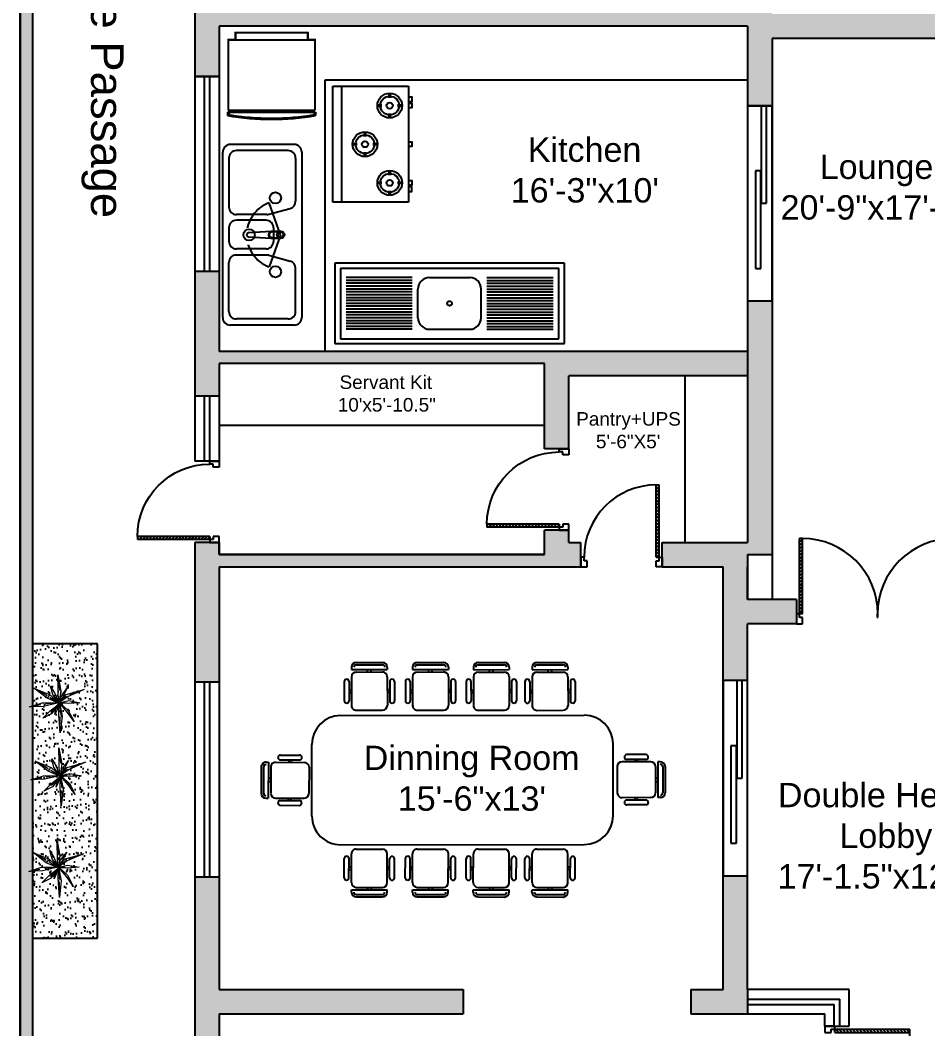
# Model space of a CAD drawing. Header units: inches. Extents: x 154 to 3537458, y 443 to 102045062.
# Drawn here: x 385.6 to 720.6, y 847 to 1219.2 of the extents above; entities that cross this region are included whole.
import ezdxf

# ---------------------------------------------------------------- set-up
doc = ezdxf.new("R2010")
doc.units = ezdxf.units.IN
doc.linetypes.add('DASHED', pattern=[19.05, 12.7, -6.35])
for name, color, linetype in [('1.Wall', 7, 'Continuous'), ('2.Door', 1, 'Continuous'), ('3.Window', 3, 'Continuous'), ('5.Hatching', 253, 'Continuous'), ('Lawn Hatch', 35, 'Continuous')]:
    doc.layers.add(name, color=color, linetype=linetype)
for name, color, linetype, lineweight in [('furniture', 8, 'Continuous', 25), ('PLANT', 94, 'Continuous', 0), ('Text', 160, 'Continuous', 20)]:
    doc.layers.add(name, color=color, linetype=linetype, lineweight=lineweight)
doc.styles.get("Standard").update_dxf_attribs({"font": 'arial.ttf'})

# ---------------------------------------------------------------- blocks, each defined once
blk = doc.blocks.new('Main Door')
at = {"layer": '2.Door'}
h = blk.add_hatch(dxfattribs=at)
h.set_pattern_fill('ANSI31', color=256, scale=0.3)
h.set_pattern_definition([(45, (-3022.5036, -2211.8618), (-0.6735192, 0.6735192), [])])
h.paths.add_polyline_path([(1.25, 34), (2.5, 34), (2.5, 4), (1.25, 4)])
h = blk.add_hatch(dxfattribs=at)
h.set_pattern_fill('ANSI31', color=256, scale=0.3)
h.set_pattern_definition([(45, (-1351.812, -1104.9339), (-0.6735192, 0.6735192), [])])
h.paths.add_polyline_path([(63.67, 34), (62.42, 34), (62.42, 4), (63.67, 4)])
for p, q in [((1.25, 4), (1.25, 34)), ((2.5, 34), (1.25, 34)), ((2.5, 4), (2.5, 34)), ((62.42, 4), (62.42, 34)), ((62.42, 34), (63.67, 34)), ((63.67, 4), (63.67, 34)), ((2.5, 4), (0, 4)), ((0, 4), (0, 0)), ((0, 0), (2.5, 0)), ((1.25, 2.5), (1.25, 4)), ((2.5, 2.5), (1.25, 2.5)), ((2.5, 0), (2.5, 2.5)), ((32.42, 2.5), (32.42, 4)), ((32.42, 2.5), (32.5, 2.5)), ((32.5, 2.5), (32.42, 2.5)), ((32.5, 2.5), (32.5, 4)), ((62.42, 4), (64.92, 4)), ((62.42, 0), (62.42, 2.5)), ((62.42, 2.5), (63.67, 2.5)), ((64.92, 0), (62.42, 0)), ((63.67, 2.5), (63.67, 4)), ((64.92, 4), (64.92, 0))]:
    blk.add_line(p, q, dxfattribs=at)
for centre, start, end in [((2.5, 4), 0, 90), ((62.42, 4), 90, 180)]:
    blk.add_arc(centre, 30, start, end, dxfattribs=at)
blk = doc.blocks.new('Door')
at = {"layer": '2.Door'}
h = blk.add_hatch(dxfattribs=at)
h.set_pattern_fill('ANSI31', color=256, scale=0.3)
h.set_pattern_definition([(45, (-1416.737, -1104.9339), (-0.6735192, 0.6735192), [])])
h.paths.add_polyline_path([(-1.25, 34), (-2.5, 34), (-2.5, 4), (-1.25, 4)])
for p, q in [((-2.5, 4), (-2.5, 34)), ((-2.5, 34), (-1.25, 34)), ((-1.25, 4), (-1.25, 34)), ((-33.75, 4), (-33.75, 0)), ((-32.5, 4), (-33.75, 4)), ((-33.75, 0), (-31.25, 0)), ((-32.5, 2.5), (-32.5, 4)), ((-31.25, 2.5), (-32.5, 2.5)), ((-31.25, 0), (-31.25, 2.5)), ((-2.5, 4), (0, 4)), ((-2.5, 0), (-2.5, 2.5)), ((-2.5, 2.5), (-1.25, 2.5)), ((0, 0), (-2.5, 0)), ((-1.25, 2.5), (-1.25, 4)), ((0, 4), (0, 0))]:
    blk.add_line(p, q, dxfattribs=at)
blk.add_arc((-2.5, 4), 30, 90, 180, dxfattribs=at)
blk = doc.blocks.new('Window 1')
at = {"layer": '3.Window'}
for p, q in [((0, 9), (0, 0)), ((24, 9), (24, 0)), ((24, 5.5), (0, 5.5)), ((24, 3.5), (0, 3.5))]:
    blk.add_line(p, q, dxfattribs=at)
blk = doc.blocks.new('Window 3')
at = {"layer": '3.Window'}
for p, q in [((9, 72), (0, 72)), ((3.5, 0), (3.5, 72)), ((5.5, 0), (5.5, 72)), ((9, 0), (0, 0))]:
    blk.add_line(p, q, dxfattribs=at)
blk = doc.blocks.new('Window 4')
at = {"layer": '3.Window'}
for p, q in [((9, 36), (0, 36)), ((0, 36), (0, -36)), ((5.03, 36), (5.03, 0)), ((7.01, 0), (7.01, 36)), ((9, -36), (9, 36)), ((4.86, 12), (2.86, 12)), ((2.86, 12), (2.86, -24)), ((4.86, 0), (4.86, 12)), ((4.86, -24), (4.86, 0)), ((5.03, 0), (7.01, 0)), ((2.86, -24), (4.86, -24)), ((0, -36), (9, -36))]:
    blk.add_line(p, q, dxfattribs=at)
blk = doc.blocks.new('SINK-48')
for p, q in [((37.15, 33.25), (-22.85, 33.25)), ((-22.85, 33.25), (-22.85, 12.25)), ((-21.35, 32), (35.65, 32)), ((-21.35, 32), (-21.35, 13.5)), ((35.65, 13.5), (35.65, 32)), ((37.15, 12.25), (37.15, 33.25)), ((-2.6, 29.5), (-19.85, 29.5)), ((1.9, 29.5), (12.4, 29.5)), ((16.9, 29.5), (34.15, 29.5)), ((-2.6, 28.75), (-19.85, 28.75)), ((-2.6, 28), (-19.85, 28)), ((-2.6, 27.25), (-19.85, 27.25)), ((-2.6, 26.5), (-19.85, 26.5)), ((-1.1, 19), (-1.1, 26.5)), ((15.4, 19), (15.4, 26.5)), ((16.9, 28.75), (34.15, 28.75)), ((16.9, 28), (34.15, 28)), ((16.9, 27.25), (34.15, 27.25)), ((16.9, 26.5), (34.15, 26.5)), ((-2.6, 25.75), (-19.85, 25.75)), ((-2.6, 25), (-19.85, 25)), ((-2.6, 24.25), (-19.85, 24.25)), ((16.9, 25.75), (34.15, 25.75)), ((16.9, 25), (34.15, 25)), ((16.9, 24.25), (34.15, 24.25)), ((-2.6, 23.5), (-19.85, 23.5)), ((-2.6, 22.75), (-19.85, 22.75)), ((-2.6, 22), (-19.85, 22)), ((-2.6, 21.25), (-19.85, 21.25)), ((16.9, 23.5), (34.15, 23.5)), ((16.9, 22.75), (34.15, 22.75)), ((16.9, 22), (34.15, 22)), ((16.9, 21.25), (34.15, 21.25)), ((-2.6, 20.5), (-19.85, 20.5)), ((-2.6, 19.75), (-19.85, 19.75)), ((-2.6, 19), (-19.85, 19)), ((16.9, 20.5), (34.15, 20.5)), ((16.9, 19.75), (34.15, 19.75)), ((16.9, 19), (34.15, 19)), ((-2.6, 18.25), (-19.85, 18.25)), ((-2.6, 17.5), (-19.85, 17.5)), ((-2.6, 16.75), (-19.85, 16.75)), ((-2.6, 16), (-19.85, 16)), ((1.9, 16), (12.4, 16)), ((16.9, 18.25), (34.15, 18.25)), ((16.9, 17.5), (34.15, 17.5)), ((16.9, 16.75), (34.15, 16.75)), ((16.9, 16), (34.15, 16)), ((-21.35, 13.5), (35.65, 13.5)), ((-22.85, 12.25), (37.15, 12.25))]:
    blk.add_line(p, q)
blk.add_circle((7.15, 22.75), 0.612)
for centre, start, end in [((1.9, 26.5), 90, 180), ((12.4, 26.5), 0, 90), ((1.9, 19), 180, 270), ((12.4, 19), 270, 0)]:
    blk.add_arc(centre, 3, start, end)
blk = doc.blocks.new('COOK-7')
for p, q in [((-33.96, 1.95), (-33.96, 25.95)), ((-33.96, 25.95), (2.79, 25.95)), ((2.79, 25.95), (2.79, 1.95)), ((2.7, 23.25), (-34.05, 23.25)), ((2.79, 1.95), (-33.96, 1.95))]:
    blk.add_line(p, q)
at = {"const_width": 1}
for points in [[(-15.59, 19.73), (-15.59, 18.21)], [(-19.51, 15.8), (-18.02, 15.8)], [(-11.66, 15.8), (-13.15, 15.8)], [(-15.59, 11.88), (-15.59, 13.4)], [(-27.84, 11.88), (-27.84, 10.36)], [(-3.34, 11.88), (-3.34, 10.36)], [(-31.76, 7.95), (-30.27, 7.95)], [(-23.91, 7.95), (-25.4, 7.95)], [(-7.26, 7.95), (-5.77, 7.95)], [(0.59, 7.95), (-0.9, 7.95)], [(-27.84, 4.03), (-27.84, 5.55)], [(-3.34, 4.03), (-3.34, 5.55)]]:
    blk.add_lwpolyline(points, dxfattribs=at)
for points in [[(-30.57, 1.95), (-30.57, 0.95), (-29.07, 0.95), (-29.07, 1.95)], [(-27.09, 1.95), (-27.09, 0.95), (-28.59, 0.95), (-28.59, 1.95)], [(-14.84, 1.95), (-14.84, 0.95), (-16.34, 0.95), (-16.34, 1.95)], [(-2.59, 1.95), (-2.59, 0.95), (-4.09, 0.95), (-4.09, 1.95)], [(-0.6, 1.95), (-0.6, 0.95), (-2.1, 0.95), (-2.1, 1.95)]]:
    blk.add_lwpolyline(points)
for centre, radius in [((-15.59, 15.8), 3.92), ((-15.59, 15.8), 2.96), ((-15.59, 15.8), 0.977), ((-27.84, 7.95), 3.92), ((-27.84, 7.95), 2.96), ((-3.34, 7.95), 3.92), ((-3.34, 7.95), 2.96), ((-27.84, 7.95), 0.977), ((-3.34, 7.95), 0.977)]:
    blk.add_circle(centre, radius)
blk = doc.blocks.new('FARIG')
at = {"linetype": 'Continuous'}
for p, q in [((-10, 23.7), (-10, 21.7)), ((-10, 23.7), (10, 23.7)), ((10, 23.7), (10, 21.7)), ((-12, 21.7), (-12, 2.2)), ((-12, 21.7), (12, 21.7)), ((12, 21.7), (12, 2.2)), ((-12.2, 1.7), (-12.2, 0.73)), ((-12.2, 1.7), (12.2, 1.7)), ((-12.1, 1.7), (-12.1, 0.7)), ((-12, 2.2), (12, 2.2)), ((-12, 1.7), (-12, 0.7)), ((-11.9, 1.7), (-11.9, 0.7)), ((-11.8, 1.7), (-11.8, 0.7)), ((11.8, 1.7), (11.8, 0.7)), ((11.9, 1.7), (11.9, 0.7)), ((12, 1.7), (12, 0.7)), ((12.1, 1.7), (12.1, 0.7)), ((12.2, 1.7), (12.2, 0.73))]:
    blk.add_line(p, q, dxfattribs=at)
at = {"linetype": 'Continuous', "const_width": 0.5}
blk.add_lwpolyline([(12, 2.2), (12, 21.7), (10, 21.7), (10, 23.7), (-10, 23.7), (-10, 21.7), (-12, 21.7), (-12, 2.2)], dxfattribs=at)
at = {"linetype": 'Continuous'}
for radius, start, end in [(72.5, 260.3124, 279.6876), (72.4, 260.4727, 279.5273), (72.3, 260.4727, 279.5273), (72.2, 260.4727, 279.5273)]:
    blk.add_arc((0, 72.2), radius, start, end, dxfattribs=at)
blk = doc.blocks.new('CON-10')
at = {"linetype": 'Continuous'}
for p, q in [((40.4, 115.28), (40.4, 114.28)), ((40.4, 114.28), (55.4, 114.3)), ((42.39, 117.28), (53.39, 117.3)), ((42.39, 116.28), (53.39, 116.3)), ((47.15, 113.29), (47.15, 114.29)), ((48.65, 113.29), (48.65, 114.29)), ((55.4, 115.3), (55.4, 114.3)), ((65.95, 115.27), (65.95, 114.27)), ((65.95, 114.27), (80.95, 114.29)), ((67.95, 117.27), (78.95, 117.29)), ((67.95, 116.27), (78.95, 116.29)), ((72.71, 113.28), (72.7, 114.28)), ((74.21, 113.28), (74.2, 114.28)), ((80.95, 115.29), (80.95, 114.29)), ((91.39, 115.26), (91.39, 114.26)), ((91.39, 114.26), (106.39, 114.28)), ((93.39, 117.26), (104.39, 117.28)), ((93.39, 116.26), (104.39, 116.28)), ((98.14, 113.27), (98.14, 114.27)), ((99.64, 113.27), (99.64, 114.27)), ((106.39, 115.28), (106.39, 114.28)), ((115.96, 115.25), (115.96, 114.25)), ((115.96, 114.25), (130.96, 114.27)), ((117.96, 117.25), (128.96, 117.27)), ((117.96, 116.25), (128.96, 116.27)), ((122.71, 113.26), (122.71, 114.26)), ((124.21, 113.26), (124.21, 114.26)), ((130.96, 115.27), (130.96, 114.27)), ((38.4, 110.27), (38.4, 110.27)), ((40.4, 111.28), (40.42, 99.28)), ((42.4, 113.28), (53.4, 113.3)), ((55.4, 111.3), (55.42, 99.3)), ((57.4, 110.3), (57.4, 110.3)), ((63.96, 110.26), (63.96, 110.26)), ((65.96, 111.27), (65.98, 99.27)), ((67.96, 113.27), (78.96, 113.29)), ((80.96, 111.29), (80.98, 99.29)), ((82.96, 110.29), (82.96, 110.29)), ((89.4, 110.25), (89.4, 110.25)), ((91.4, 111.26), (91.41, 99.26)), ((93.39, 113.26), (104.39, 113.28)), ((106.4, 111.28), (106.41, 99.28)), ((108.4, 110.28), (108.4, 110.28)), ((113.97, 110.24), (113.97, 110.24)), ((115.97, 111.25), (115.99, 99.25)), ((117.96, 113.25), (128.96, 113.27)), ((130.97, 111.27), (130.99, 99.27)), ((132.97, 110.27), (132.97, 110.27)), ((37.41, 109.27), (37.42, 101.27)), ((39.41, 109.28), (39.42, 101.28)), ((39.41, 105.78), (40.41, 105.78)), ((56.41, 105.8), (55.41, 105.8)), ((56.41, 109.3), (56.42, 101.3)), ((58.41, 109.31), (58.42, 101.31)), ((62.96, 109.26), (62.98, 101.26)), ((64.96, 109.27), (64.98, 101.27)), ((64.97, 105.77), (65.97, 105.77)), ((81.97, 105.79), (80.97, 105.79)), ((81.96, 109.29), (81.98, 101.29)), ((83.96, 109.3), (83.98, 101.3)), ((88.4, 109.25), (88.41, 101.25)), ((90.4, 109.25), (90.41, 101.25)), ((90.4, 105.75), (91.4, 105.76)), ((107.4, 105.78), (106.4, 105.78)), ((107.4, 109.28), (107.41, 101.28)), ((109.4, 109.29), (109.41, 101.29)), ((112.97, 109.24), (112.98, 101.24)), ((114.97, 109.24), (114.98, 101.24)), ((114.98, 105.74), (115.98, 105.75)), ((131.98, 105.77), (130.98, 105.77)), ((131.97, 109.27), (131.98, 101.27)), ((133.97, 109.28), (133.98, 101.28)), ((39.41, 104.78), (40.41, 104.78)), ((56.41, 104.8), (55.41, 104.8)), ((64.97, 104.77), (65.97, 104.77)), ((81.97, 104.79), (80.97, 104.79)), ((90.41, 104.75), (91.41, 104.76)), ((107.41, 104.78), (106.41, 104.78)), ((114.98, 104.74), (115.98, 104.75)), ((131.98, 104.77), (130.98, 104.77)), ((38.42, 100.27), (38.42, 100.27)), ((42.43, 97.28), (53.43, 97.3)), ((57.42, 100.3), (57.42, 100.3)), ((63.98, 100.26), (63.98, 100.26)), ((67.98, 97.27), (78.98, 97.29)), ((82.98, 100.29), (82.98, 100.29)), ((89.41, 100.25), (89.41, 100.25)), ((93.42, 97.26), (104.42, 97.28)), ((108.41, 100.28), (108.41, 100.28)), ((113.99, 100.24), (113.99, 100.24)), ((117.99, 97.25), (128.99, 97.27)), ((132.99, 100.27), (132.99, 100.27)), ((9.68, 77.54), (9.68, 77.54)), ((10.68, 76.54), (18.68, 76.52)), ((10.69, 78.54), (18.69, 78.52)), ((14.18, 76.53), (14.18, 75.53)), ((15.18, 76.53), (15.18, 75.53)), ((19.68, 77.52), (19.68, 77.52)), ((154.57, 77.72), (154.57, 77.72)), ((163.57, 78.73), (155.57, 78.72)), ((163.57, 76.73), (155.57, 76.72)), ((159.07, 76.72), (159.08, 75.72)), ((160.07, 76.73), (160.08, 75.73)), ((164.57, 77.73), (164.57, 77.73)), ((2.67, 73.56), (2.65, 62.56)), ((3.67, 73.56), (3.65, 62.56)), ((4.68, 75.55), (5.68, 75.55)), ((5.68, 75.55), (5.64, 60.55)), ((6.67, 73.55), (6.65, 62.55)), ((8.68, 75.54), (20.68, 75.51)), ((22.67, 73.51), (22.65, 62.51)), ((151.58, 73.71), (151.6, 62.71)), ((165.58, 75.74), (153.58, 75.72)), ((167.58, 73.74), (167.6, 62.74)), ((168.58, 75.74), (168.6, 60.74)), ((169.58, 75.74), (168.58, 75.74)), ((170.58, 73.74), (170.6, 62.74)), ((171.58, 73.75), (171.6, 62.75)), ((6.66, 68.8), (5.66, 68.8)), ((167.59, 68.99), (168.59, 68.99)), ((6.66, 67.3), (5.66, 67.3)), ((167.59, 67.49), (168.59, 67.49)), ((4.64, 60.55), (5.64, 60.55)), ((8.64, 60.54), (20.64, 60.51)), ((10.64, 59.54), (18.64, 59.52)), ((14.14, 59.53), (14.14, 60.53)), ((15.14, 59.53), (15.14, 60.53)), ((165.6, 60.74), (153.6, 60.72)), ((163.6, 59.73), (155.6, 59.72)), ((159.1, 59.72), (159.1, 60.72)), ((160.1, 59.73), (160.1, 60.73)), ((169.6, 60.74), (168.6, 60.74)), ((9.64, 58.54), (9.64, 58.54)), ((10.64, 57.54), (18.64, 57.52)), ((19.64, 58.52), (19.64, 58.52)), ((154.6, 58.72), (154.6, 58.72)), ((163.61, 57.73), (155.61, 57.72)), ((164.6, 58.73), (164.6, 58.73)), ((42.4, 39.23), (53.4, 39.21)), ((67.96, 39.22), (78.96, 39.2)), ((93.39, 39.21), (104.39, 39.19)), ((117.97, 39.2), (128.97, 39.18)), ((37.37, 27.25), (37.39, 35.25)), ((38.39, 36.24), (38.39, 36.24)), ((39.37, 27.24), (39.39, 35.24)), ((40.37, 25.24), (40.4, 37.24)), ((55.37, 25.2), (55.4, 37.2)), ((56.37, 27.2), (56.39, 35.2)), ((57.39, 36.2), (57.39, 36.2)), ((58.37, 27.2), (58.39, 35.2)), ((62.93, 27.24), (62.95, 35.24)), ((63.95, 36.23), (63.95, 36.23)), ((64.93, 27.23), (64.95, 35.23)), ((65.92, 25.23), (65.95, 37.23)), ((80.92, 25.19), (80.95, 37.19)), ((81.93, 27.19), (81.95, 35.19)), ((82.95, 36.19), (82.95, 36.19)), ((83.93, 27.18), (83.95, 35.18)), ((88.36, 27.23), (88.38, 35.23)), ((89.39, 36.22), (89.39, 36.22)), ((90.36, 27.22), (90.38, 35.22)), ((91.36, 25.22), (91.39, 37.22)), ((106.36, 25.18), (106.39, 37.18)), ((107.36, 27.18), (107.38, 35.18)), ((108.39, 36.18), (108.39, 36.18)), ((109.36, 27.17), (109.38, 35.17)), ((112.94, 27.22), (112.96, 35.22)), ((113.96, 36.21), (113.96, 36.21)), ((114.94, 27.21), (114.96, 35.21)), ((115.93, 25.21), (115.96, 37.21)), ((130.93, 25.17), (130.96, 37.17)), ((131.94, 27.17), (131.96, 35.17)), ((132.96, 36.17), (132.96, 36.17)), ((133.94, 27.16), (133.96, 35.16)), ((39.38, 31.74), (40.38, 31.74)), ((39.38, 30.74), (40.38, 30.74)), ((56.38, 31.7), (55.38, 31.7)), ((56.38, 30.7), (55.38, 30.7)), ((64.94, 31.73), (65.94, 31.73)), ((64.94, 30.73), (65.94, 30.73)), ((81.94, 31.69), (80.94, 31.69)), ((81.94, 30.69), (80.94, 30.69)), ((90.37, 30.72), (91.37, 30.72)), ((90.38, 31.72), (91.38, 31.72)), ((107.37, 30.68), (106.37, 30.68)), ((107.38, 31.68), (106.38, 31.68)), ((114.95, 31.71), (115.95, 31.71)), ((114.95, 30.71), (115.95, 30.71)), ((131.95, 31.67), (130.95, 31.67)), ((131.95, 30.67), (130.95, 30.67)), ((38.37, 26.24), (38.37, 26.24)), ((57.37, 26.2), (57.37, 26.2)), ((63.93, 26.23), (63.93, 26.23)), ((82.93, 26.19), (82.93, 26.19)), ((89.36, 26.22), (89.36, 26.22)), ((108.36, 26.18), (108.36, 26.18)), ((113.94, 26.21), (113.94, 26.21)), ((132.94, 26.17), (132.94, 26.17)), ((40.36, 22.24), (55.36, 22.2)), ((40.36, 21.24), (40.36, 22.24)), ((42.36, 23.23), (53.36, 23.21)), ((47.11, 23.22), (47.11, 22.22)), ((48.61, 23.22), (48.61, 22.22)), ((55.36, 21.2), (55.36, 22.2)), ((65.91, 21.23), (65.92, 22.23)), ((65.92, 22.23), (80.92, 22.19)), ((67.92, 23.22), (78.92, 23.2)), ((72.67, 23.21), (72.67, 22.21)), ((74.17, 23.21), (74.17, 22.21)), ((80.91, 21.19), (80.92, 22.19)), ((91.35, 22.22), (106.35, 22.18)), ((91.35, 21.22), (91.35, 22.22)), ((93.36, 23.21), (104.36, 23.19)), ((98.11, 23.2), (98.1, 22.2)), ((99.61, 23.2), (99.6, 22.2)), ((106.35, 21.18), (106.35, 22.18)), ((115.92, 21.21), (115.93, 22.21)), ((115.93, 22.21), (130.93, 22.17)), ((117.93, 23.2), (128.93, 23.18)), ((122.68, 23.19), (122.68, 22.19)), ((124.18, 23.19), (124.18, 22.19)), ((130.92, 21.17), (130.93, 22.17)), ((42.35, 19.23), (53.35, 19.21)), ((42.36, 20.23), (53.36, 20.21)), ((67.91, 20.22), (78.91, 20.2)), ((67.91, 19.22), (78.91, 19.2)), ((93.35, 20.21), (104.35, 20.19)), ((93.35, 19.21), (104.35, 19.19)), ((117.92, 20.2), (128.92, 20.18)), ((117.92, 19.2), (128.92, 19.18))]:
    blk.add_line(p, q, dxfattribs=at)
for p, q in [((35.8, 95.03), (137.8, 95.19)), ((23.86, 53.01), (23.82, 83.01)), ((149.86, 53.21), (149.82, 83.21)), ((35.88, 41.03), (137.88, 41.19))]:
    blk.add_line(p, q)
for centre, radius, start, end in [((42.4, 115.28), 2, 90.093, 180.093), ((42.4, 115.28), 1, 90.093, 180.093), ((53.4, 115.3), 2, 0.093, 90.093), ((53.4, 115.3), 1, 0.093, 90.093), ((67.95, 115.27), 2, 90.093, 180.093), ((67.95, 115.27), 1, 90.093, 180.093), ((78.95, 115.29), 2, 0.093, 90.093), ((78.95, 115.29), 1, 0.093, 90.093), ((93.39, 115.26), 2, 90.093, 180.093), ((93.39, 115.26), 1, 90.093, 180.093), ((104.39, 115.28), 2, 0.093, 90.093), ((104.39, 115.28), 1, 0.093, 90.093), ((117.96, 115.25), 2, 90.093, 180.093), ((117.96, 115.25), 1, 90.093, 180.093), ((128.96, 115.27), 2, 0.093, 90.093), ((128.96, 115.27), 1, 0.093, 90.093), ((38.41, 109.27), 1, 90.093, 180.093), ((38.41, 109.27), 1, 0.093, 90.093), ((42.4, 111.28), 2, 90.093, 180.093), ((53.4, 111.3), 2, 0.093, 90.093), ((57.41, 109.3), 1, 90.093, 180.093), ((57.41, 109.3), 1, 0.093, 90.093), ((63.96, 109.26), 1, 90.093, 180.093), ((63.96, 109.26), 1, 0.093, 90.093), ((67.96, 111.27), 2, 90.093, 180.093), ((78.96, 111.29), 2, 0.093, 90.093), ((82.96, 109.29), 1, 90.093, 180.093), ((82.96, 109.29), 1, 0.093, 90.093), ((89.4, 109.25), 1, 90.093, 180.093), ((89.4, 109.25), 1, 0.093, 90.093), ((93.4, 111.26), 2, 90.093, 180.093), ((104.4, 111.28), 2, 0.093, 90.093), ((108.4, 109.28), 1, 90.093, 180.093), ((108.4, 109.28), 1, 0.093, 90.093), ((113.97, 109.24), 1, 90.093, 180.093), ((113.97, 109.24), 1, 0.093, 90.093), ((117.97, 111.25), 2, 90.093, 180.093), ((128.97, 111.27), 2, 0.093, 90.093), ((132.97, 109.27), 1, 90.093, 180.093), ((132.97, 109.27), 1, 0.093, 90.093), ((38.42, 101.27), 1, 180.093, 270.093), ((38.42, 101.27), 1, 270.093, 0.093), ((57.42, 101.3), 1, 180.093, 270.093), ((57.42, 101.3), 1, 270.093, 0.093), ((63.98, 101.26), 1, 180.093, 270.093), ((63.98, 101.26), 1, 270.093, 0.093), ((82.98, 101.29), 1, 180.093, 270.093), ((82.98, 101.29), 1, 270.093, 0.093), ((89.41, 101.25), 1, 180.093, 270.093), ((89.41, 101.25), 1, 270.093, 0.093), ((108.41, 101.28), 1, 180.093, 270.093), ((108.41, 101.28), 1, 270.093, 0.093), ((113.98, 101.24), 1, 180.093, 270.093), ((113.98, 101.24), 1, 270.093, 0.093), ((132.98, 101.27), 1, 180.093, 270.093), ((132.98, 101.27), 1, 270.093, 0.093), ((42.42, 99.28), 2, 180.093, 270.093), ((53.42, 99.3), 2, 270.093, 0.093), ((67.98, 99.27), 2, 180.093, 270.093), ((78.98, 99.29), 2, 270.093, 0.093), ((93.41, 99.26), 2, 180.093, 270.093), ((104.41, 99.28), 2, 270.093, 0.093), ((117.99, 99.25), 2, 180.093, 270.093), ((128.99, 99.27), 2, 270.093, 0.093), ((10.68, 77.54), 1, 89.86, 179.86), ((10.68, 77.54), 1, 179.86, 269.86), ((18.68, 77.52), 1, 269.86, 359.86), ((18.68, 77.52), 1, 359.86, 89.86), ((155.57, 77.72), 1, 90.093, 180.093), ((155.57, 77.72), 1, 180.093, 270.093), ((163.57, 77.73), 1, 0.093, 90.093), ((163.57, 77.73), 1, 270.093, 0.093), ((4.67, 73.55), 2, 89.86, 179.86), ((4.67, 73.55), 1, 89.86, 179.86), ((8.67, 73.54), 2, 89.86, 179.86), ((20.67, 73.51), 2, 359.86, 89.86), ((153.58, 73.72), 2, 90.093, 180.093), ((165.58, 73.74), 2, 0.093, 90.093), ((169.58, 73.74), 2, 0.093, 90.093), ((169.58, 73.74), 1, 0.093, 90.093), ((4.65, 62.55), 2, 179.86, 269.86), ((4.65, 62.55), 1, 179.86, 269.86), ((8.65, 62.54), 2, 179.86, 269.86), ((10.64, 58.54), 1, 89.86, 179.86), ((18.64, 58.52), 1, 359.86, 89.86), ((20.65, 62.51), 2, 269.86, 359.86), ((153.6, 62.72), 2, 180.093, 270.093), ((155.6, 58.72), 1, 90.093, 180.093), ((163.6, 58.73), 1, 0.093, 90.093), ((165.6, 62.74), 2, 270.093, 0.093), ((169.6, 62.74), 2, 270.093, 0.093), ((169.6, 62.74), 1, 270.093, 0.093), ((10.64, 58.54), 1, 179.86, 269.86), ((18.64, 58.52), 1, 269.86, 359.86), ((155.6, 58.72), 1, 180.093, 270.093), ((163.6, 58.73), 1, 270.093, 0.093), ((42.4, 37.23), 2, 89.86, 179.86), ((53.4, 37.21), 2, 359.86, 89.86), ((67.95, 37.22), 2, 89.86, 179.86), ((78.95, 37.2), 2, 359.86, 89.86), ((93.39, 37.21), 2, 89.86, 179.86), ((104.39, 37.19), 2, 359.86, 89.86), ((117.96, 37.2), 2, 89.86, 179.86), ((128.96, 37.18), 2, 359.86, 89.86), ((38.39, 35.24), 1, 89.86, 179.86), ((38.39, 35.24), 1, 359.86, 89.86), ((57.39, 35.2), 1, 89.86, 179.86), ((57.39, 35.2), 1, 359.86, 89.86), ((63.95, 35.23), 1, 89.86, 179.86), ((63.95, 35.23), 1, 359.86, 89.86), ((82.95, 35.19), 1, 89.86, 179.86), ((82.95, 35.19), 1, 359.86, 89.86), ((89.38, 35.22), 1, 89.86, 179.86), ((89.38, 35.22), 1, 359.86, 89.86), ((108.38, 35.18), 1, 89.86, 179.86), ((108.38, 35.18), 1, 359.86, 89.86), ((113.96, 35.21), 1, 89.86, 179.86), ((113.96, 35.21), 1, 359.86, 89.86), ((132.96, 35.17), 1, 89.86, 179.86), ((132.96, 35.17), 1, 359.86, 89.86), ((38.37, 27.24), 1, 179.86, 269.86), ((38.37, 27.24), 1, 269.86, 359.86), ((57.37, 27.2), 1, 179.86, 269.86), ((57.37, 27.2), 1, 269.86, 359.86), ((63.93, 27.23), 1, 179.86, 269.86), ((63.93, 27.23), 1, 269.86, 359.86), ((82.93, 27.19), 1, 179.86, 269.86), ((82.93, 27.19), 1, 269.86, 359.86), ((89.36, 27.22), 1, 179.86, 269.86), ((89.36, 27.22), 1, 269.86, 359.86), ((108.36, 27.18), 1, 179.86, 269.86), ((108.36, 27.18), 1, 269.86, 359.86), ((113.94, 27.21), 1, 179.86, 269.86), ((113.94, 27.21), 1, 269.86, 359.86), ((132.94, 27.17), 1, 179.86, 269.86), ((132.94, 27.17), 1, 269.86, 359.86), ((42.36, 21.23), 2, 179.86, 269.86), ((42.37, 25.23), 2, 179.86, 269.86), ((42.36, 21.23), 1, 179.86, 269.86), ((53.36, 21.21), 2, 269.86, 359.86), ((53.37, 25.21), 2, 269.86, 359.86), ((53.36, 21.21), 1, 269.86, 359.86), ((67.91, 21.22), 2, 179.86, 269.86), ((67.92, 25.22), 2, 179.86, 269.86), ((67.91, 21.22), 1, 179.86, 269.86), ((78.91, 21.2), 1, 269.86, 359.86), ((78.91, 21.2), 2, 269.86, 359.86), ((78.92, 25.2), 2, 269.86, 359.86), ((93.35, 21.21), 2, 179.86, 269.86), ((93.36, 25.21), 2, 179.86, 269.86), ((93.35, 21.21), 1, 179.86, 269.86), ((104.35, 21.19), 2, 269.86, 359.86), ((104.35, 21.19), 1, 269.86, 359.86), ((104.36, 25.19), 2, 269.86, 359.86), ((117.92, 21.2), 2, 179.86, 269.86), ((117.93, 25.2), 2, 179.86, 269.86), ((117.92, 21.2), 1, 179.86, 269.86), ((128.92, 21.18), 1, 269.86, 359.86), ((128.92, 21.18), 2, 269.86, 359.86), ((128.93, 25.18), 2, 269.86, 359.86)]:
    blk.add_arc(centre, radius, start, end, dxfattribs=at)
for centre, start, end in [((35.82, 83.03), 90.093, 180.093), ((137.82, 83.19), 0.093, 90.093), ((35.86, 53.03), 180.093, 270.093), ((137.86, 53.19), 270.093, 0.093)]:
    blk.add_arc(centre, 12, start, end)
blk = doc.blocks.new('0Q62D')
at = {"color": 0, "linetype": 'ByBlock'}
for p, q in [((-0.05, 1.11), (0.07, 0.48)), ((-0.03, 0.53), (-0.05, 1.11)), ((-0.03, 0.96), (0.02, 0.52)), ((-0.99, 0.59), (-0.35, 0.33)), ((-0.47, 0.19), (-0.99, 0.59)), ((-0.47, 0.28), (-0.92, 0.55)), ((-0.33, 0.67), (-0.16, 0.38)), ((-0.24, 0.34), (-0.33, 0.67)), ((-0.02, 0.02), (-0.03, 0.53)), ((0.07, 0.48), (0, 0.01)), ((0.02, 0.52), (0.05, 0.51)), ((0.1, 0.29), (0.34, 0.61)), ((0.34, 0.61), (0.15, 0.24)), ((0.28, 0.34), (1, 0.54)), ((1, 0.54), (0.36, 0.26)), ((1, 0.54), (0.41, 0.33)), ((-1.16, -0.15), (-0.66, 0.01)), ((-0.66, 0.01), (-0.05, 0.01)), ((-0.01, 0.01), (-0.62, -0.13)), ((-0.05, 0.01), (-0.47, 0.19)), ((-0.44, 0.21), (-0.38, 0.31)), ((-0.09, 0.04), (-0.36, 0.22)), ((-0.35, 0.33), (0, 0)), ((0, 0), (-0.24, 0.34)), ((-0.16, 0.38), (-0.02, 0.02)), ((0.01, 0), (-0.09, -0.29)), ((0, 0.01), (0.1, 0.29)), ((0.36, 0.26), (0, 0.01)), ((0, 0.01), (0.39, 0.1)), ((0, -0.42), (0.01, 0)), ((0.02, 0.01), (0.12, -0.52)), ((0.33, -0.36), (0.02, 0.01)), ((0.03, 0.05), (0.28, 0.34)), ((0.15, 0.24), (0.03, 0.05)), ((0.04, 0.01), (0.28, 0.02)), ((0.08, 0.09), (0.31, 0.27)), ((0.39, 0.1), (0.83, 0.01)), ((0.83, 0.01), (0.39, -0.02)), ((0.77, 0.01), (0.5, 0.01)), ((-1.16, -0.15), (-0.72, -0.06)), ((-0.62, -0.13), (-1.16, -0.15)), ((-0.64, -0.6), (-0.35, -0.31)), ((-0.2, -0.01), (-0.53, -0.04)), ((-0.35, -0.31), (-0.01, -0.04)), ((-0.04, -0.06), (-0.31, -0.35)), ((0, -0.03), (-0.3, -0.43)), ((-0.16, -0.45), (-0.12, -0.23)), ((-0.09, -0.29), (-0.16, -0.45)), ((-0.12, -0.23), (0, -0.03)), ((0.02, -0.06), (0.07, -0.48)), ((0.05, -0.01), (0.37, -0.3)), ((0.39, -0.02), (0.05, -0.01)), ((0.6, -0.73), (0.33, -0.36)), ((0.37, -0.3), (0.6, -0.73)), ((0.49, -0.56), (0.38, -0.38)), ((-0.3, -0.43), (-0.64, -0.6)), ((0.05, -1.18), (0, -0.42)), ((0.04, -1.08), (0.05, -0.56)), ((0.12, -0.52), (0.05, -1.18))]:
    blk.add_line(p, q, dxfattribs=at)

msp = doc.modelspace()

# ---------------------------------------------------------------- hatches: boundary and pattern name
at = {"layer": '5.Hatching'}
h = msp.add_hatch(color=256, dxfattribs=at)
h.dxf.hatch_style = 1
h.paths.add_polyline_path([(976.62948, 499.9657), (385.62948, 499.9657), (385.62948, 495.4657), (976.62948, 495.4657)])
h.paths.add_polyline_path([(985.62948, 1570.9657), (981.12948, 1570.9657), (981.12948, 849.4657), (985.62948, 849.4657)])
h.paths.add_polyline_path([(985.61631, 1575.4657), (390.12948, 1575.4657), (390.12948, 1570.9657), (985.61631, 1570.9657)])
h.paths.add_polyline_path([(390.12948, 1575.4657), (385.62948, 1575.4657), (385.62948, 499.9657), (390.12948, 499.9657)])
h = msp.add_hatch(color=256, dxfattribs=at)
h.dxf.hatch_style = 1
h.paths.add_polyline_path([(687.12948, 1297.9657), (653.48007, 1297.9657), (653.48007, 1293.4657), (658.62948, 1293.4657), (658.62948, 1225.9657), (519.12948, 1225.9657), (519.12948, 1285.9657), (514.62948, 1285.9657), (514.62948, 1225.9657), (459.12948, 1225.9657), (459.12948, 1285.9657), (450.12948, 1285.9657), (450.12948, 1198.4072), (459.12948, 1198.4072), (459.12948, 1216.9657), (654.12948, 1216.9657), (654.12948, 1187.62113), (663.12948, 1187.62113), (663.12948, 1212.4657), (912.12948, 1212.4657), (912.12948, 1175.7157), (921.12948, 1175.7157), (921.12948, 1244.51579), (912.12948, 1244.51579), (912.12948, 1221.4657), (744.12948, 1221.4657), (744.12948, 1225.9657), (735.12948, 1225.9657), (735.12948, 1221.4657), (663.12948, 1221.4657), (663.12948, 1293.4657), (687.12948, 1293.4657)])
h.paths.add_polyline_path([(570.12948, 1387.9657), (459.12948, 1387.9657), (459.12948, 1444.9657), (450.12948, 1444.9657), (450.12948, 1357.9657), (459.12948, 1357.9657), (459.12948, 1378.9657), (471.12948, 1378.9657), (471.12948, 1383.4657), (549.12948, 1383.4657), (549.12948, 1378.9657), (561.12948, 1378.9657), (561.12948, 1293.4657), (581.48007, 1293.4657), (581.48007, 1297.9657), (570.12948, 1297.9657)])
h = msp.add_hatch(color=256, dxfattribs=at)
h.dxf.hatch_style = 1
h.paths.add_polyline_path([(663.12948, 1115.62113), (654.12948, 1115.62113), (654.12948, 1026.4657), (622.62948, 1026.4657), (622.62948, 1017.4657), (645.12948, 1017.4657), (645.12948, 975.4657), (654.12948, 975.4657), (654.12948, 996.4657), (672.12948, 996.4657), (672.12948, 1000.16228), (672.12948, 1005.4657), (663.12948, 1005.4657), (654.12948, 1005.4657), (654.12948, 1017.4657), (654.12948, 1021.9657), (663.12948, 1021.9657)])
h.paths.add_polyline_path([(654.12948, 1096.9657), (459.12948, 1096.9657), (459.12948, 1126.4072), (450.12948, 1126.4072), (450.12948, 1080.4657), (459.12948, 1080.4657), (459.12948, 1092.4657), (579.12948, 1092.4657), (579.12948, 1060.9657), (588.12948, 1060.9657), (588.12948, 1087.9657), (654.12948, 1087.9657)])
h.paths.add_polyline_path([(592.62948, 1021.02126), (592.62948, 1026.4657), (588.12948, 1026.4657), (588.12948, 1030.9657), (584.57392, 1030.9657), (579.12948, 1030.9657), (579.12948, 1021.9657), (459.12948, 1021.9657), (459.12948, 1026.4657), (455.57392, 1026.4657), (450.12948, 1026.4657), (450.12948, 974.8983), (459.12948, 974.8983), (459.12948, 1017.4657), (592.62948, 1017.4657)])
h = msp.add_hatch(color=256, dxfattribs=at)
h.dxf.hatch_style = 1
h.paths.add_polyline_path([(654.12948, 903.4657), (645.12948, 903.4657), (645.12948, 861.4657), (633.12948, 861.4657), (633.12948, 852.4657), (654.12948, 852.4657), (654.12948, 861.4657)])
h.paths.add_polyline_path([(459.12948, 852.4657), (549.12948, 852.4657), (549.12948, 861.4657), (459.12948, 861.4657), (459.12948, 902.8983), (450.12948, 902.8983), (450.12948, 688.4657), (459.12948, 688.4657), (459.12948, 693.4657), (459.12948, 702.4657)])
at = {"layer": 'Lawn Hatch'}
h = msp.add_hatch(dxfattribs=at)
h.set_pattern_fill('AR-SAND', color=256, scale=0.09)
h.paths.add_polyline_path([(423.89212, 559.62867), (423.59587, 547.18653), (424.82751, 528.4657), (425.47943, 528.4657), (425.07708, 524.67217), (424.82751, 528.4657), (390.12948, 528.4657), (390.12948, 499.9657), (385.62948, 499.9657), (385.62948, 1575.4657), (390.12948, 1575.4657), (390.12948, 555.47229), (404.04393, 559.92492), (422.11467, 559.92492), (409.67252, 565.25726), (394.26796, 577.10693), (413.22742, 569.40465), (423.00407, 560.18666), (423.00339, 560.22116), (422.78961, 560.77088), (416.48608, 569.70089), (413.8199, 579.47686), (418.85601, 570.88585), (422.78961, 560.77088), (422.99841, 560.47508), (422.70715, 575.32948), (422.11467, 592.51149), (425.66956, 573.84827), (423.59587, 559.92492), (426.55829, 568.21968), (433.66809, 577.69941), (428.0395, 566.73847), (424.4846, 561.10988), (431.89064, 569.70089), (453.22003, 575.62572), (434.26057, 567.33096), (423.45555, 559.82747), (423.79489, 559.34673)])
h = msp.add_hatch(dxfattribs=at)
h.set_pattern_fill('AR-SAND', color=256, scale=0.09)
h.paths.add_polyline_path([(414.22437, 989.00224), (390.12948, 989.00224), (390.12948, 880.4684), (414.22437, 880.4684)])

# ---------------------------------------------------------------- linework, layer by layer
for p, q in [((654.12948, 1197.0681), (498.12948, 1197.0681)), ((498.12948, 1197.0681), (498.12948, 1096.9657)), ((631.0325, 1026.4657), (631.0325, 1087.9657)), ((579.12948, 1069.61723), (459.12948, 1069.61723)), ((654.12948, 1021.9657), (663.12948, 1021.9657)), ((663.12948, 1005.4657), (654.12948, 1005.4657)), ((414.22437, 989.00224), (390.19043, 989.00224)), ((414.22437, 880.4684), (414.22437, 989.00224)), ((390.22437, 880.4684), (414.22437, 880.4684))]:
    msp.add_line(p, q)
at = {"layer": '1.Wall'}
for p, q in [((385.62948, 1575.4657), (385.62948, 495.4657)), ((390.12948, 1570.9657), (390.12948, 499.9657)), ((450.12948, 1510.9657), (450.12948, 1056.4657)), ((654.12948, 1216.9657), (459.12948, 1216.9657)), ((459.12948, 1216.9657), (459.12948, 1096.9657)), ((654.12948, 1216.9657), (654.12948, 1026.4657)), ((912.12948, 1212.4657), (663.12948, 1212.4657)), ((663.12948, 1212.4657), (663.12948, 1005.4657)), ((654.12948, 1096.9657), (459.12948, 1096.9657)), ((579.12948, 1092.4657), (459.12948, 1092.4657)), ((459.12948, 1092.4657), (459.12948, 1056.4657)), ((579.12948, 1060.9657), (579.12948, 1092.4657)), ((654.12948, 1087.9657), (588.12948, 1087.9657)), ((588.12948, 1060.9657), (588.12948, 1087.9657)), ((588.12948, 1060.9657), (579.12948, 1060.9657)), ((459.12948, 1056.4657), (450.12948, 1056.4657)), ((579.12948, 1021.9657), (579.12948, 1030.9657)), ((588.12948, 1030.9657), (579.12948, 1030.9657)), ((588.12948, 1026.4657), (588.12948, 1030.9657)), ((459.12948, 1026.4657), (450.12948, 1026.4657)), ((450.12948, 1026.4657), (450.12948, 688.4657)), ((459.12948, 1021.9657), (459.12948, 1026.4657)), ((459.12948, 1026.4657), (459.12948, 1021.9657)), ((588.12948, 1026.4657), (592.62948, 1026.4657)), ((592.62948, 1017.4657), (592.62948, 1026.4657)), ((622.62948, 1017.4657), (622.62948, 1026.4657)), ((622.62948, 1026.4657), (654.12948, 1026.4657)), ((459.12948, 1021.9657), (579.12948, 1021.9657)), ((579.12948, 1021.9657), (459.12948, 1021.9657)), ((654.12948, 1021.9657), (654.12948, 1005.4657)), ((459.12948, 1017.4657), (592.62948, 1017.4657)), ((459.12948, 1017.4657), (459.12948, 861.4657)), ((622.62948, 1017.4657), (645.12948, 1017.4657)), ((645.12948, 861.4657), (645.12948, 1017.4657)), ((654.12948, 1005.4657), (654.12948, 1017.4657)), ((672.12948, 1005.4657), (663.12948, 1005.4657)), ((672.12948, 1005.4657), (672.12948, 996.4657)), ((654.12948, 861.4657), (654.12948, 996.4657)), ((672.12948, 996.4657), (654.12948, 996.4657)), ((459.12948, 861.4657), (549.12948, 861.4657)), ((459.12948, 861.4657), (549.12948, 861.4657)), ((549.12948, 861.4657), (549.12948, 852.4657)), ((633.12948, 861.4657), (633.12948, 852.4657)), ((633.12948, 861.4657), (645.12948, 861.4657)), ((633.12948, 861.4657), (645.12948, 861.4657)), ((691.62948, 861.4657), (654.12948, 861.4657)), ((691.62948, 849.4657), (691.62948, 861.4657)), ((459.12948, 852.4657), (549.12948, 852.4657)), ((459.12948, 852.4657), (459.12948, 702.4657)), ((633.12948, 852.4657), (682.62948, 852.4657)), ((682.62948, 847.9657), (682.62948, 852.4657)), ((691.62948, 847.9657), (691.62948, 849.4657)), ((682.62948, 847.9657), (691.62948, 847.9657))]:
    msp.add_line(p, q, dxfattribs=at)
at = {"layer": '3.Window'}
for p, q in [((450.12948, 1198.4072), (459.12948, 1198.4072)), ((654.12948, 1187.62113), (663.12948, 1187.62113)), ((654.12948, 861.4657), (654.12948, 852.4657)), ((654.12948, 857.9657), (688.12948, 857.9657)), ((688.12948, 847.9657), (688.12948, 857.9657)), ((654.12948, 855.9657), (686.12948, 855.9657)), ((686.12948, 847.9657), (686.12948, 855.9657)), ((682.62948, 847.9657), (691.62948, 847.9657))]:
    msp.add_line(p, q, dxfattribs=at)
at = {"layer": '5.Hatching'}
msp.add_lwpolyline([(385.62948, 1575.4657), (390.12948, 1575.4657), (390.12948, 499.9657), (385.62948, 499.9657)], close=True, dxfattribs=at)
at = {"layer": 'furniture'}
for p, q in [((486.78557, 1173.33079), (463.17937, 1173.33079)), ((460.40217, 1109.4552), (460.40217, 1170.55359)), ((484.52909, 1171.07432), (465.43585, 1171.07432)), ((489.56277, 1170.55359), (489.56277, 1109.4552)), ((462.65865, 1168.29712), (462.65865, 1150.24532)), ((487.30629, 1168.29712), (487.30629, 1152.36969)), ((476.69548, 1147.46812), (465.43585, 1147.46812)), ((477.42237, 1147.56493), (485.25598, 1149.6893)), ((476.37107, 1145.38522), (465.43585, 1145.38522)), ((462.65865, 1142.60802), (462.65865, 1137.57434)), ((469.22672, 1140.0418), (469.22672, 1139.96699)), ((478.29916, 1141.20132), (469.88262, 1140.73503)), ((469.88262, 1139.27376), (478.29916, 1138.80747)), ((477.31532, 1140.16147), (477.31532, 1139.84732)), ((477.59304, 1140.22716), (477.59304, 1139.78163)), ((480.8628, 1141.06521), (478.24893, 1140.92039)), ((478.24893, 1139.0884), (480.8628, 1138.94358)), ((481.75884, 1141.39299), (478.29916, 1141.20132)), ((479.14827, 1142.60802), (479.14827, 1137.57434)), ((478.29916, 1138.80747), (481.75884, 1138.61579)), ((476.37107, 1134.79714), (465.43585, 1134.79714)), ((476.69548, 1132.54067), (465.43585, 1132.54067)), ((477.42237, 1132.44386), (485.25598, 1130.31949)), ((462.65865, 1111.71167), (462.65865, 1129.76347)), ((487.30629, 1111.71167), (487.30629, 1127.6391)), ((486.78557, 1106.678), (463.17937, 1106.678)), ((484.52909, 1108.93447), (465.43585, 1108.93447))]:
    msp.add_line(p, q, dxfattribs=at)
at = {"layer": 'furniture', "linetype": 'DASHED'}
for q in [(477.4726, 1151.78073), (477.4726, 1128.22806)]:
    msp.add_line((481.75884, 1140.00439), q, dxfattribs=at)
at = {"layer": 'furniture'}
for centre, major_axis, start_param, end_param in [((463.17937, 1170.55359), (-1.96378, 1.96378), -0.785398163, 0.785398163), ((486.78557, 1170.55359), (-1.96378, 1.96378), 3.926990817, 5.497787144), ((465.43585, 1168.29712), (-1.96378, 1.96378), -0.785398163, 0.785398163), ((484.52909, 1168.29712), (-1.96378, 1.96378), 3.926990817, 5.497787144), ((479.84257, 1153.63003), (-1.47283, 1.47283), 3.926990817, 10.210176124), ((484.52909, 1152.36969), (1.96378, 1.96378), 4.191808147, 5.497787144), ((465.43585, 1150.24532), (1.96378, 1.96378), 2.35619449, 3.926990817), ((476.69548, 1150.24532), (-1.96378, 1.96378), 2.35619449, 2.62101182), ((465.43585, 1142.60802), (-1.96378, 1.96378), -0.785398163, 0.785398163), ((476.37107, 1142.60802), (-1.96378, 1.96378), 3.926990817, 5.497787144), ((470.12237, 1140.00439), (-1.47283, 1.47283), 3.926990817, 10.210176124), ((469.92102, 1140.0418), (-0.49094, 0.49094), -0.730053079, 0.785398163), ((469.92102, 1139.96699), (-0.49094, 0.49094), 0.785398163, 2.300849406), ((478.35677, 1140.16147), (-0.73642, 0.73642), -0.730053079, 0.785398163), ((478.35677, 1139.84732), (0.73642, 0.73642), 2.35619449, 3.871645733), ((478.28734, 1140.22716), (-0.49094, 0.49094), -0.730053079, 0.785398163), ((478.28734, 1139.78163), (-0.49094, 0.49094), 0.785398163, 2.300849406), ((481.75884, 1140.00439), (-0.98189, 0.98189), 3.926990817, 10.210176124), ((481.75884, 1140.00439), (-0.73642, 0.73642), 3.926990817, 10.210176124), ((465.43585, 1137.57434), (1.96378, 1.96378), 2.35619449, 3.926990817), ((476.37107, 1137.57434), (1.96378, 1.96378), 3.926990817, 5.497787144), ((465.43585, 1129.76347), (-1.96378, 1.96378), -0.785398163, 0.785398163), ((476.69548, 1129.76347), (-1.96378, 1.96378), -1.050215493, -0.785398163), ((479.84257, 1126.37876), (-1.47283, 1.47283), 3.926990817, 10.210176124), ((484.52909, 1127.6391), (-1.96378, 1.96378), 3.926990817, 5.232969814), ((463.17937, 1109.4552), (1.96378, 1.96378), 2.35619449, 3.926990817), ((465.43585, 1111.71167), (1.96378, 1.96378), 2.35619449, 3.926990817), ((484.52909, 1111.71167), (1.96378, 1.96378), 3.926990817, 5.497787144), ((486.78557, 1109.4552), (1.96378, 1.96378), 3.926990817, 5.497787144)]:
    msp.add_ellipse(centre, major_axis=major_axis, ratio=1, start_param=start_param, end_param=end_param, dxfattribs=at)
at = {"layer": 'furniture', "linetype": 'DASHED'}
msp.add_ellipse((481.75884, 1140.00439), major_axis=(8.86154, 8.86154), ratio=1, start_param=1.134464014, end_param=3.577924967, dxfattribs=at)

# ---------------------------------------------------------------- block references
at = {"layer": '2.Door'}
for name, p, xscale, yscale, zscale, rotation in [('Door', (588.12948, 1030.9657), -0.888888888888871, 0.888888888888871, 0.888888888888871, 90), ('Door', (459.12948, 1026.4657), -0.888888888888871, 0.888888888888871, 0.888888888888871, 90), ('Main Door', (682.62948, 847.9657), 0.9241439102576641, 0.9241439102576641, 0.9241439102576641, 270)]:
    msp.add_blockref(name, p, dxfattribs=dict(at, xscale=xscale, yscale=yscale, zscale=zscale, rotation=rotation))
for name, p, xscale, yscale, zscale in [('Door', (622.62948, 1017.4657), 0.888888888888868, 0.888888888888868, 0.888888888888868), ('Main Door', (672.12948, 996.4657), 0.9241439102576616, 0.9241439102576616, 0.9241439102576616)]:
    msp.add_blockref(name, p, dxfattribs=dict(at, xscale=xscale, yscale=yscale, zscale=zscale))
at = {"layer": '3.Window'}
for name, p in [('Window 3', (450.12948, 1126.4072)), ('Window 4', (654.12948, 1151.62113)), ('Window 4', (645.12948, 939.4657)), ('Window 3', (450.12948, 902.8983))]:
    msp.add_blockref(name, p, dxfattribs=at)
at = {"layer": '3.Window', "rotation": 270}
msp.add_blockref('Window 1', (450.12948, 1080.4657), dxfattribs=at)
at = {"layer": '5.Hatching'}
for name, p, xscale, yscale, zscale in [('FARIG', (478.4033, 1183.04035), 1.3353005561513, 1.3353005561513, 0.13353005561513), ('SINK-48', (534.0227, 1082.512), 1.413773356805236, 1.413773356805236, 0.1413773356805236)]:
    msp.add_blockref(name, p, dxfattribs=dict(at, xscale=xscale, yscale=yscale, zscale=zscale))
at = {"layer": '5.Hatching', "xscale": 1.164377481767883, "yscale": 1.164377481767883, "zscale": 0.1164377481767883, "rotation": 90}
msp.add_blockref('COOK-7', (531.29343, 1191.57669), dxfattribs=at)
at = {"layer": 'furniture', "xscale": 0.8824756346925525, "yscale": 0.8824756346925525, "zscale": 0.8824756346925525}
msp.add_blockref('CON-10', (472.24734, 878.67937), dxfattribs=at)
at = {"layer": 'PLANT', "xscale": 9.335553268741151, "yscale": 9.335553268741151, "zscale": 9.335553268741151}
for p in [(399.95212, 967.19692), (400.35014, 940.29352), (399.6279, 906.48226)]:
    msp.add_blockref('0Q62D', p, dxfattribs=at)

# ---------------------------------------------------------------- texts
at = {"layer": 'Text', "insert": (423.80034, 1271.42568), "char_height": 12, "attachment_point": 1, "rotation": 270}
msp.add_mtext_dynamic_manual_height_columns("5' Wide Passage", width=124.2700277, gutter_width=12.5, heights=[0], dxfattribs=at)
at = {"layer": 'Text', "attachment_point": 1}
for s, insert, char_height in [('\\pi21.76281;Kitchen\\P\\pi15.4671;16\'-3"x10\'', (551.2242, 1175.92738), 9), ('\\pi21.5817;Lounge\\P\\pi7.14548;20\'-9"x17\'-3"', (659.16253, 1169.62113), 9), ('\\pi24.93811;Servant Kit\\P\\pi24.27474;10\'x5\'-10.5"', (478.58013, 1088.11131), 5), ('\\pi22.97529;Pantry+UPS\\P\\pi30.2536;5\'-6"X5\'', (567.8858, 1074.56835), 5), ('\\pi2.89412;Dinning Room\\P\\pi15.4671;15\'-6"x13\'', (509.53467, 951.45287), 9), ('\\pi2.52884;Double Height\\P\\pi25.22529;Lobby\\P\\pi2.40298;17\'-1.5"x12\'-3"', (662.77914, 937.74934), 9)]:
    msp.add_mtext_dynamic_manual_height_columns(s, width=83.6756829, gutter_width=12.5, heights=[0], dxfattribs=dict(at, insert=insert, char_height=char_height))

doc.saveas('drawing.dxf')
